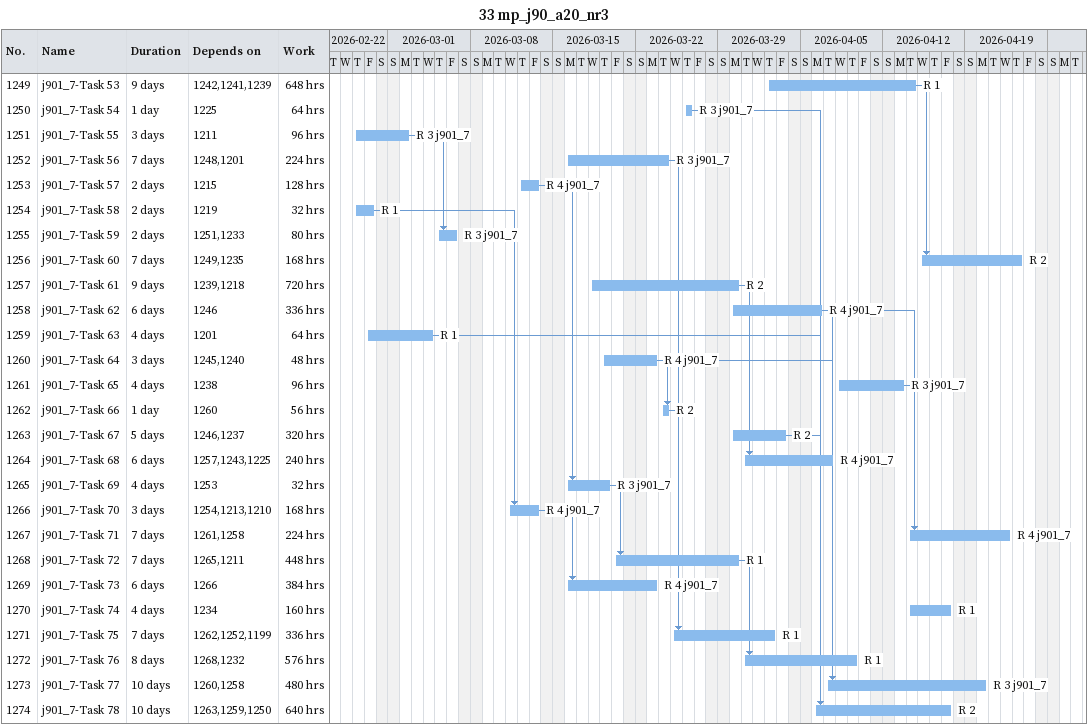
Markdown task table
33 mp_j90_a20_nr3

| ID | Task | Duration | Start | Finish | Predecessors | Resources | Work (h) |
|---|---|---|---|---|---|---|---|
| 1249 | j901_7-Task 53 | 9d | 2026-04-02 | 2026-04-14 | 1242, 1241, 1239 | R 1 | 648 |
| 1250 | j901_7-Task 54 | 1d | 2026-03-26 | 2026-03-26 | 1225 | R 3 j901_7 | 64 |
| 1251 | j901_7-Task 55 | 3d | 2026-02-26 | 2026-03-02 | 1211 | R 3 j901_7 | 96 |
| 1252 | j901_7-Task 56 | 7d | 2026-03-16 | 2026-03-24 | 1248, 1201 | R 3 j901_7 | 224 |
| 1253 | j901_7-Task 57 | 2d | 2026-03-12 | 2026-03-13 | 1215 | R 4 j901_7 | 128 |
| 1254 | j901_7-Task 58 | 2d | 2026-02-26 | 2026-02-27 | 1219 | R 1 | 32 |
| 1255 | j901_7-Task 59 | 2d | 2026-03-05 | 2026-03-06 | 1251, 1233 | R 3 j901_7 | 80 |
| 1256 | j901_7-Task 60 | 7d | 2026-04-15 | 2026-04-23 | 1249, 1235 | R 2 | 168 |
| 1257 | j901_7-Task 61 | 9d | 2026-03-18 | 2026-03-30 | 1239, 1218 | R 2 | 720 |
| 1258 | j901_7-Task 62 | 6d | 2026-03-30 | 2026-04-06 | 1246 | R 4 j901_7 | 336 |
| 1259 | j901_7-Task 63 | 4d | 2026-02-27 | 2026-03-04 | 1201 | R 1 | 64 |
| 1260 | j901_7-Task 64 | 3d | 2026-03-19 | 2026-03-23 | 1245, 1240 | R 4 j901_7 | 48 |
| 1261 | j901_7-Task 65 | 4d | 2026-04-08 | 2026-04-13 | 1238 | R 3 j901_7 | 96 |
| 1262 | j901_7-Task 66 | 1d | 2026-03-24 | 2026-03-24 | 1260 | R 2 | 56 |
| 1263 | j901_7-Task 67 | 5d | 2026-03-30 | 2026-04-03 | 1246, 1237 | R 2 | 320 |
| 1264 | j901_7-Task 68 | 6d | 2026-03-31 | 2026-04-07 | 1257, 1243, 1225 | R 4 j901_7 | 240 |
| 1265 | j901_7-Task 69 | 4d | 2026-03-16 | 2026-03-19 | 1253 | R 3 j901_7 | 32 |
| 1266 | j901_7-Task 70 | 3d | 2026-03-11 | 2026-03-13 | 1254, 1213, 1210 | R 4 j901_7 | 168 |
| 1267 | j901_7-Task 71 | 7d | 2026-04-14 | 2026-04-22 | 1261, 1258 | R 4 j901_7 | 224 |
| 1268 | j901_7-Task 72 | 7d | 2026-03-20 | 2026-03-30 | 1265, 1211 | R 1 | 448 |
| 1269 | j901_7-Task 73 | 6d | 2026-03-16 | 2026-03-23 | 1266 | R 4 j901_7 | 384 |
| 1270 | j901_7-Task 74 | 4d | 2026-04-14 | 2026-04-17 | 1234 | R 1 | 160 |
| 1271 | j901_7-Task 75 | 7d | 2026-03-25 | 2026-04-02 | 1262, 1252, 1199 | R 1 | 336 |
| 1272 | j901_7-Task 76 | 8d | 2026-03-31 | 2026-04-09 | 1268, 1232 | R 1 | 576 |
| 1273 | j901_7-Task 77 | 10d | 2026-04-07 | 2026-04-20 | 1260, 1258 | R 3 j901_7 | 480 |
| 1274 | j901_7-Task 78 | 10d | 2026-04-06 | 2026-04-17 | 1263, 1259, 1250 | R 2 | 640 |
